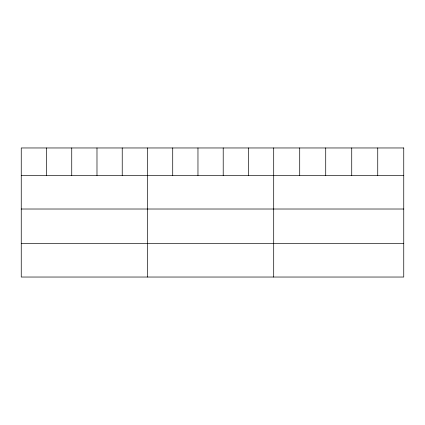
<?xml version="1.0" encoding="UTF-8"?>
<svg xmlns="http://www.w3.org/2000/svg" width="425" height="425" viewBox="0 0 425 425"><rect width="100%" height="100%" fill="white"/><g stroke="black" fill="none" stroke-linecap="round" stroke-linejoin="round"><path stroke-width="0.64" d="M21.25 175.509L403.75 175.509M21.25 209.015L403.75 209.015M21.25 243.53L403.75 243.53M377.74 147.964L377.74 175.509M351.73 147.964L351.73 175.509M325.72 147.964L325.72 175.509M299.71 147.964L299.71 175.509M273.7 147.964L273.7 277.036M248.455 147.964L248.455 175.509M223.21 147.964L223.21 175.509M197.965 147.964L197.965 175.509M172.72 147.964L172.72 175.509M147.475 147.964L147.475 277.036M122.23 147.964L122.23 175.509M96.985 147.964L96.985 175.509M71.74 147.964L71.74 175.509M46.495 147.964L46.495 175.509M403.75 147.964L21.25 147.964L21.25 277.036L403.75 277.036L403.75 147.964"/></g></svg>
